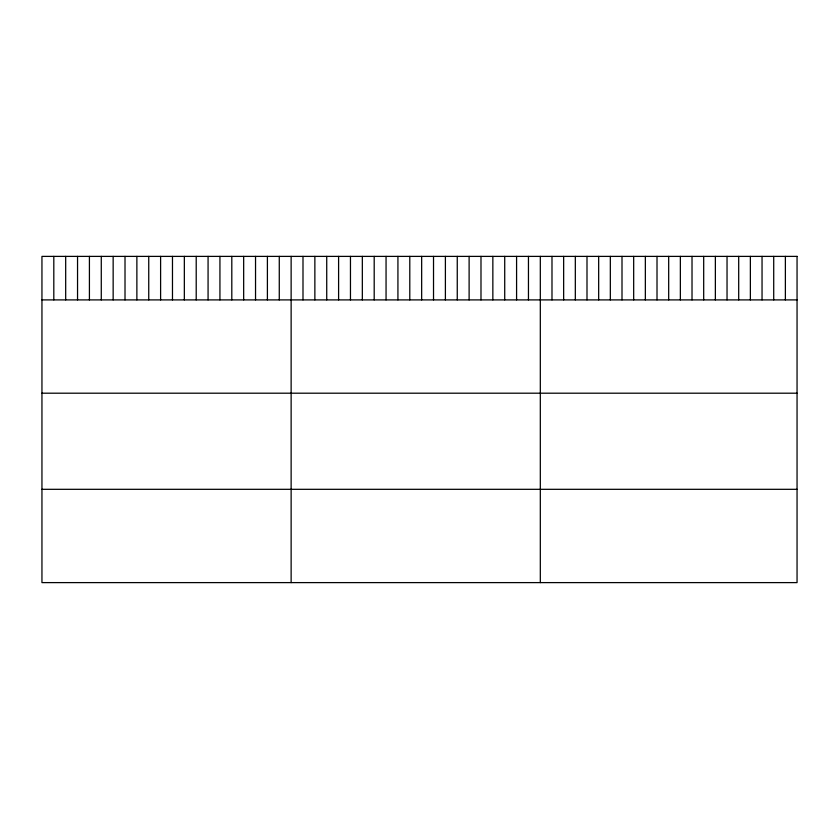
<?xml version="1.0" encoding="UTF-8"?>
<svg xmlns="http://www.w3.org/2000/svg" width="839" height="839" viewBox="0 0 839 839"><rect width="100%" height="100%" fill="white"/><g stroke="black" fill="none" stroke-linecap="round" stroke-linejoin="round"><path stroke-width="1.26" d="M41.95 299.901L797.05 299.901M41.95 393.197L797.05 393.197M41.95 489.315L797.05 489.315M785.377 256.388L785.377 299.901M773.715 256.388L773.715 299.901M762.043 256.388L762.043 299.901M750.37 256.388L750.37 299.901M738.698 256.388L738.698 299.901M727.035 256.388L727.035 299.901M715.363 256.388L715.363 299.901M703.69 256.388L703.69 299.901M692.018 256.388L692.018 299.901M680.356 256.388L680.356 299.901M668.683 256.388L668.683 299.901M657.01 256.388L657.01 299.901M645.348 256.388L645.348 299.901M633.676 256.388L633.676 299.901M622.003 256.388L622.003 299.901M610.331 256.388L610.331 299.901M598.668 256.388L598.668 299.901M586.996 256.388L586.996 299.901M575.323 256.388L575.323 299.901M563.651 256.388L563.651 299.901M551.989 256.388L551.989 299.901M540.316 256.388L540.316 582.612M528.455 256.388L528.455 299.901M516.583 256.388L516.583 299.901M504.721 256.388L504.721 299.901M492.85 256.388L492.85 299.901M480.988 256.388L480.988 299.901M469.116 256.388L469.116 299.901M457.255 256.388L457.255 299.901M445.394 256.388L445.394 299.901M433.522 256.388L433.522 299.901M421.66 256.388L421.66 299.901M409.789 256.388L409.789 299.901M397.927 256.388L397.927 299.901M386.055 256.388L386.055 299.901M374.194 256.388L374.194 299.901M362.333 256.388L362.333 299.901M350.461 256.388L350.461 299.901M338.599 256.388L338.599 299.901M326.728 256.388L326.728 299.901M314.866 256.388L314.866 299.901M302.994 256.388L302.994 299.901M291.133 256.388L291.133 582.612M279.272 256.388L279.272 299.901M267.4 256.388L267.4 299.901M255.538 256.388L255.538 299.901M243.667 256.388L243.667 299.901M231.805 256.388L231.805 299.901M219.933 256.388L219.933 299.901M208.072 256.388L208.072 299.901M196.211 256.388L196.211 299.901M184.339 256.388L184.339 299.901M172.477 256.388L172.477 299.901M160.606 256.388L160.606 299.901M148.744 256.388L148.744 299.901M136.872 256.388L136.872 299.901M125.011 256.388L125.011 299.901M113.15 256.388L113.15 299.901M101.278 256.388L101.278 299.901M89.416 256.388L89.416 299.901M77.545 256.388L77.545 299.901M65.683 256.388L65.683 299.901M53.811 256.388L53.811 299.901M797.05 256.388L41.95 256.388L41.95 582.612L797.05 582.612L797.05 256.388"/></g></svg>
